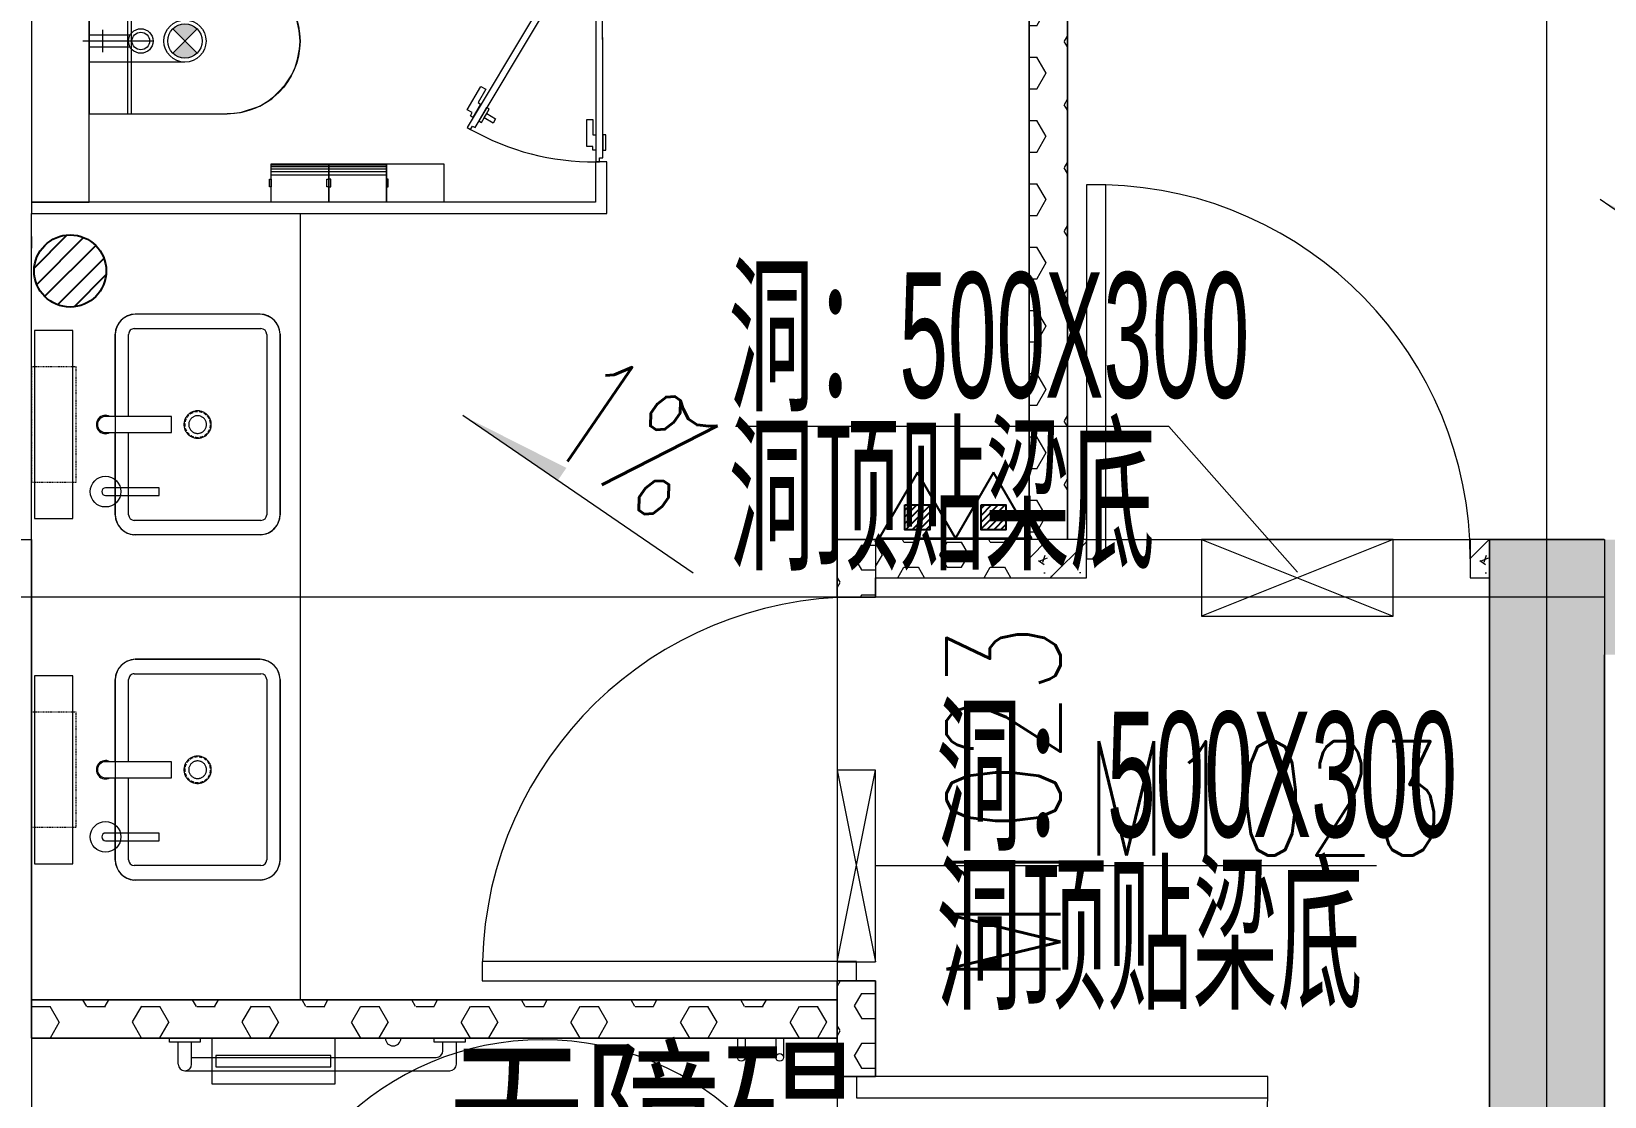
# Model space of a CAD drawing. Header units: millimetres. Extents: x 8533 to 398112, y -117646 to 105276.
# Drawn here: x 103723 to 107823, y 52790 to 55567 of the extents above; entities that cross this region are included whole.
import ezdxf

# ---------------------------------------------------------------- set-up
doc = ezdxf.new("R2010")
doc.units = ezdxf.units.MM
doc.linetypes.add('IMPORT-A-D0TE-BF$0$DOTE', pattern=[0])
doc.linetypes.add('IMPORT-A-wall-10_12F$0$WB_HIDDEN', pattern=[3, 1.5, -1.5])
for name, color, linetype, lineweight in [('A-D0TE-BF$0$A-Axis-GRID', 1, 'IMPORT-A-D0TE-BF$0$DOTE', 13), ('A-wall-10_12F$0$A Fixture Sanitary', 2, 'Continuous', 13), ('A-wall-10_12F$0$A-int-BATH', 152, 'Continuous', 13), ('A-wall-10_12F$0$A-wall-ARCH', 7, 'Continuous', 13), ('A-wall-10_12F$0$A-wall-COL', 30, 'Continuous', 13), ('A-wall-10_12F$0$A-win', 3, 'Continuous', 13), ('A-wall-10_12F$0$A-win-TEXT', 212, 'Continuous', 13), ('A-wall-10_12F$0$DIM_SYMB', 3, 'Continuous', 13), ('A-wall-10_12F$0$EVTR', 2, 'Continuous', 13), ('A-wall-10_12F$0$PUB_HATCH', 8, 'Continuous', 13), ('A-wall-10_12F$0$PUB_TEXT', 7, 'Continuous', 13), ('A-wall-10_12F$0$Z-预制内隔墙条板-ZGJZKXYJY_CABR_-KJFZZX-ZZR', 251, 'Continuous', 13), ('A-wall-10_12F$0$预制外墙构造柱', 251, 'Continuous', 13), ('H-TJ-10F$0$H-TZ-JZLD', 211, 'Continuous', 13), ('H-TJ-10F$0$H-TZ-JZLDBZ', 4, 'Continuous', 13), ('P-XHS-10F$0$PTA-PS排水地漏', 10, 'Continuous', 25), ('P-XHS-10F$0$PTP-XH灭火器', 10, 'Continuous', 25), ('wall-10_12F$0$S-wall', 31, 'Continuous', 13), ('塔楼建筑图10F_dwg', 8, 'Continuous', 13)]:
    doc.layers.add(name, color=color, linetype=linetype, lineweight=lineweight)
doc.styles.add('Arial_2', font='arial.ttf', dxfattribs={"width": 0.5, "height": 326.200771})
doc.styles.add('Arial_5', font='arial.ttf', dxfattribs={"width": 0.8, "height": 326.200771})
doc.styles.add('Simplex', font='simplex_.ttf', dxfattribs={"width": 0.705882, "height": 297.5})
pattern_1 = [(45, (-38543.802, -6670.83), (-17.67767, 17.67767), [])]
pattern_2 = [(0, (-394625.94, 313775.88), (0, 64.952), [37.5, -75]), (120, (-394625.94, 313775.88), (-56.250082, -32.476), [37.5, -75]), (60, (-394588.44, 313775.88), (-56.250082, 32.476), [37.5, -75])]
pattern_3 = [(0, (1242867.52, 610815.54), (0, 82.489), [47.625, -95.25]), (120, (1242867.52, 610815.54), (-71.43757, -41.2445), [47.625, -95.25]), (60, (1242915.14, 610815.54), (-71.43757, 41.2445), [47.625, -95.25])]

# ---------------------------------------------------------------- blocks, each defined once
blk = doc.blocks.new('塔楼建筑图10F_dwg_A-D0TE-BF-1959636-10F_ARC_46_000_')
at = {"layer": 'A-D0TE-BF$0$A-Axis-GRID', "linetype": 'Continuous'}
for p, q in [((20550, -9300), (20550, -7000)), ((20550, -12600), (20550, -9300)), ((16600, -9450), (13000, -9450)), ((18699.9, -9450), (16600, -9450)), ((18799.9, -9450), (18699.9, -9450)), ((20400, -9450), (18799.9, -9450)), ((20699, -9450), (20400, -9450))]:
    blk.add_line(p, q, dxfattribs=at)
blk = doc.blocks.new('塔楼建筑图10F_dwg__U147-1959665-10F_ARC_46_000_')
at = {"layer": 'H-TJ-10F$0$H-TZ-JZLD'}
blk.add_line((0, 250), (199.5, -250), dxfattribs=at)
at = {"layer": 'H-TJ-10F$0$H-TZ-JZLD', "flags": 128}
blk.add_lwpolyline([(0, -250), (199.5, -250), (199.5, 250), (0, 250), (0, -250), (199.5, 250)], dxfattribs=at)
blk = doc.blocks.new('塔楼建筑图10F_dwg__U146-1959666-10F_ARC_46_000_')
at = {"layer": 'H-TJ-10F$0$H-TZ-JZLD'}
blk.add_line((0, 250), (99.5, -250), dxfattribs=at)
at = {"layer": 'H-TJ-10F$0$H-TZ-JZLD', "flags": 128}
blk.add_lwpolyline([(0, -250), (99.5, -250), (99.5, 250), (0, 250), (0, -250), (99.5, 250)], dxfattribs=at)
blk = doc.blocks.new('塔楼建筑图10F_dwg_H-TJ-10F-1959667-10F_ARC_46_000_')
at = {"layer": 'H-TJ-10F$0$H-TZ-JZLDBZ'}
for p, q in [((19200, -9005.4), (18435.3, -9005.4)), ((19300, -9005.4), (19200, -9005.4)), ((20105.6, -10150.7), (18799.5, -10150.7))]:
    blk.add_line(p, q, dxfattribs=at)
at = {"layer": 'H-TJ-10F$0$H-TZ-JZLDBZ', "flags": 128}
blk.add_lwpolyline([(19899.5, -9384.7), (19564.4, -9005.4), (19300, -9005.4)], dxfattribs=at)
at = {"rotation": 270}
blk.add_blockref('塔楼建筑图10F_dwg__U147-1959665-10F_ARC_46_000_', (19899.5, -9300), dxfattribs=at)
blk.add_blockref('塔楼建筑图10F_dwg__U146-1959666-10F_ARC_46_000_', (18700, -10150.7))
at = {"layer": 'H-TJ-10F$0$H-TZ-JZLDBZ', "char_height": 326.2, "attachment_point": 1, "line_spacing_factor": 0.941778, "style": 'Arial_2'}
for s, insert, width in [('洞：500X300', (18417, -8603.6), 1685.36), ('洞顶贴梁底', (18417, -9018.6), 1532.145), ('洞：500X300', (18958.3, -9748.9), 1685.36), ('洞顶贴梁底', (18958.3, -10163.9), 1532.145)]:
    blk.add_mtext(s, dxfattribs=dict(at, insert=insert, width=width))
blk = doc.blocks.new('塔楼建筑图10F_dwg_H-TJ-10F-V111-10F_ARC_46_000_')
at = {"layer": 'H-TJ-10F$0$H-TZ-JZLDBZ'}
for p, q in [((19200, -9005.4), (18435.3, -9005.4)), ((19300, -9005.4), (19200, -9005.4)), ((20105.6, -10150.7), (18799.5, -10150.7))]:
    blk.add_line(p, q, dxfattribs=at)
at = {"layer": 'H-TJ-10F$0$H-TZ-JZLDBZ', "flags": 128}
blk.add_lwpolyline([(19899.5, -9384.7), (19564.4, -9005.4), (19300, -9005.4)], dxfattribs=at)
at = {"rotation": 270}
blk.add_blockref('塔楼建筑图10F_dwg__U147-1959665-10F_ARC_46_000_', (19899.5, -9300), dxfattribs=at)
blk.add_blockref('塔楼建筑图10F_dwg__U146-1959666-10F_ARC_46_000_', (18700, -10150.7))
at = {"layer": 'H-TJ-10F$0$H-TZ-JZLDBZ', "char_height": 326.2, "attachment_point": 1, "line_spacing_factor": 0.941778, "style": 'Arial_2'}
for s, insert, width in [('洞：500X300', (18417, -8603.6), 1685.36), ('洞顶贴梁底', (18417, -9018.6), 1532.145), ('洞：500X300', (18958.3, -9748.9), 1685.36), ('洞顶贴梁底', (18958.3, -10163.9), 1532.145)]:
    blk.add_mtext(s, dxfattribs=dict(at, insert=insert, width=width))
blk = doc.blocks.new('塔楼建筑图10F_dwg_wall-10_12F-1959668-10F_ARC_46_000_')
at = {"layer": 'wall-10_12F$0$S-wall'}
for p, q in [((20400, -9400), (20400, -9300)), ((16600, -10500), (16600, -10600)), ((16600, -10600), (16600, -12500))]:
    blk.add_line(p, q, dxfattribs=at)
at = {"layer": 'wall-10_12F$0$S-wall', "flags": 128}
for points in [[(16300, -12300), (16300, -9300), (16600, -9300), (16600, -10500)], [(20400, -9300), (20700, -9300), (20700, -12300), (21200, -12300), (21200, -12600), (20700, -12600)], [(20700, -12600), (20400, -12600), (20400, -9400)]]:
    blk.add_lwpolyline(points, dxfattribs=at)
blk = doc.blocks.new('塔楼建筑图10F_dwg_P-XHS-10F$0$$TwtSys$00000141-1959687-10F_ARC_46_000_')
at = {"layer": 'P-XHS-10F$0$PTA-PS排水地漏', "flags": 128}
for points in [[(-10.1, 91.8), (-94.2, 7.7)], [(35.1, 87.2), (-87.2, -35.1)], [(66.5, 66.5), (-66.5, -66.5)], [(87.6, 32.9), (-32.4, -87.1)], [(92.3, -11.4), (11.4, -92.3)]]:
    blk.add_lwpolyline(points, close=True, dxfattribs=at)
at = {"layer": 'P-XHS-10F$0$PTA-PS排水地漏'}
blk.add_circle((0, 0), 94, dxfattribs=at)
blk.add_circle((0, 0), 94, dxfattribs=at)
blk = doc.blocks.new('塔楼建筑图10F_dwg_P-XHS-10F$0$$TWTSYS$00000546-V115-10F_ARC_46_000_')
at = {"layer": 'P-XHS-10F$0$PTP-XH灭火器'}
h = blk.add_hatch(dxfattribs=at)
h.set_pattern_fill('FP_61', color=256, style=0, pattern_type=2)
h.set_pattern_definition(pattern_1)
h.paths.add_polyline_path([(64.9, 43.9), (64.9, 173.7), (-64.9, 173.7), (-64.9, 43.9)], flags=0)
blk.add_line((185.3, 22.7), (0, 343.6), dxfattribs=at)
at = {"layer": 'P-XHS-10F$0$PTP-XH灭火器', "flags": 128}
for points in [[(0, 343.6), (-198.4, 0), (185.6, 0)], [(185.6, 0), (198.4, 0), (186.5, 20.7)]]:
    blk.add_lwpolyline(points, dxfattribs=at)
blk.add_lwpolyline([(-64.9, 173.7), (64.9, 173.7), (64.9, 43.9), (-64.9, 43.9)], close=True, dxfattribs=at)
blk = doc.blocks.new('塔楼建筑图10F_dwg_P-XHS-10F$0$$TWTSYS$00000546-1959688-10F_ARC_46_000_')
at = {"layer": 'P-XHS-10F$0$PTP-XH灭火器'}
h = blk.add_hatch(dxfattribs=at)
h.set_pattern_fill('FP_61', color=256, style=0, pattern_type=2)
h.set_pattern_definition(pattern_1)
h.paths.add_polyline_path([(64.9, 43.9), (64.9, 173.7), (-64.9, 173.7), (-64.9, 43.9)], flags=0)
at = {"layer": 'P-XHS-10F$0$PTP-XH灭火器', "flags": 128}
for points in [[(0, 343.6), (-198.4, 0), (198.4, 0)], [(-64.9, 173.7), (64.9, 173.7), (64.9, 43.9), (-64.9, 43.9)]]:
    blk.add_lwpolyline(points, close=True, dxfattribs=at)
blk = doc.blocks.new('塔楼建筑图10F_dwg_P-XHS-10F-1959691-10F_ARC_46_000_')
blk.add_blockref('塔楼建筑图10F_dwg_P-XHS-10F$0$$TwtSys$00000141-1959687-10F_ARC_46_000_', (16700.9, -8599.6))
at = {"xscale": 0.5, "yscale": 0.5, "zscale": 0.5}
for name, p in [('塔楼建筑图10F_dwg_P-XHS-10F$0$$TWTSYS$00000546-1959688-10F_ARC_46_000_', (18909, -9296.5)), ('塔楼建筑图10F_dwg_P-XHS-10F$0$$TWTSYS$00000546-V115-10F_ARC_46_000_', (19107.4, -9296.5))]:
    blk.add_blockref(name, p, dxfattribs=at)
blk = doc.blocks.new('塔楼建筑图10F_dwg_A-wall-10_12F$0$soap-1959831-10F_ARC_46_000_')
at = {"layer": 'A-wall-10_12F$0$A Fixture Sanitary', "color": 8, "flags": 128}
blk.add_lwpolyline([(-9.4, 3.4), (-57.3, -128.1), (-38.5, -135), (9.4, -3.4)], dxfattribs=at)
at = {"layer": 'A-wall-10_12F$0$A Fixture Sanitary', "color": 8}
blk.add_circle((0, 0), 40, dxfattribs=at)
blk.add_arc((0, 0), 10, 340, 160, dxfattribs=at)
blk = doc.blocks.new('塔楼建筑图10F_dwg_A-wall-10_12F$0$A$C35C042D5-1959832-10F_ARC_46_000_')
at = {"layer": 'A-wall-10_12F$0$A-int-BATH', "flags": 128}
blk.add_lwpolyline([(490, 108), (0, 108), (0, 8), (490, 8)], close=True, dxfattribs=at)
at = {"layer": 'A-wall-10_12F$0$A-int-BATH', "color": 8, "linetype": 'IMPORT-A-wall-10_12F$0$WB_HIDDEN', "flags": 128}
blk.add_lwpolyline([(95, 116), (95, 0), (395, 0), (395, 116)], close=True, dxfattribs=at)
blk = doc.blocks.new('塔楼建筑图10F_dwg_A-wall-10_12F$0$洗手台2-1959833-10F_ARC_46_000_')
at = {"layer": 'A-wall-10_12F$0$A-int-BATH'}
for p, q in [((33163.5, 54904.3), (33633.5, 54904.3)), ((33148.5, 54559.3), (33148.5, 54889.3)), ((33648.5, 54889.3), (33648.5, 54559.3)), ((33367.2, 54741.1), (33366.9, 54741.1)), ((33429.9, 54741.1), (33429.6, 54741.1)), ((33377.5, 54544.3), (33163.5, 54544.3)), ((33633.5, 54544.3), (33419.5, 54544.3))]:
    blk.add_line(p, q, dxfattribs=at)
at = {"layer": 'A-wall-10_12F$0$A-int-BATH', "flags": 128}
for points in [[(33634.2, 54939.3), (33162.9, 54939.3), (33634.2, 54939.3), (33633.9, 54939.3)], [(33110.6, 54886.9), (33110.6, 54561.8), (33110.3, 54561.8), (33110.3, 54886.9)], [(33685.6, 54893.6), (33685.8, 54892.2), (33686.4, 54887.7), (33686.5, 54885.7), (33686.5, 54561.8), (33686.3, 54560), (33686.1, 54558.4)], [(33686.5, 54886.9), (33686.5, 54561.8), (33686.2, 54561.8)], [(33367.3, 54736.4), (33366.9, 54735.1), (33366.2, 54733), (33365.6, 54730.9), (33365.4, 54728.6), (33365.4, 54728.4)], [(33373.8, 54746.8), (33373.4, 54746.4), (33372, 54744.7), (33370.7, 54742.9), (33369.6, 54741.1), (33369, 54740.2)], [(33383.7, 54754.3), (33381.9, 54753.3), (33380, 54752.2), (33378.2, 54750.9), (33376.8, 54749.8)], [(33395.5, 54757.7), (33394.3, 54757.6), (33392, 54757.1), (33389.9, 54756.7), (33387.8, 54756), (33387.5, 54755.9)], [(33407.8, 54756.6), (33407.2, 54756.7), (33405.1, 54757.1), (33403, 54757.6), (33400.7, 54757.8), (33399.6, 54757.8)], [(33418.8, 54751.1), (33417.2, 54752.2), (33415.3, 54753.3), (33413.4, 54754.5), (33411.6, 54755.2)], [(33427.1, 54741.9), (33426.4, 54742.9), (33425.1, 54744.7), (33423.7, 54746.4), (33422.3, 54748), (33421.9, 54748.4)], [(33431.5, 54730.5), (33431.5, 54730.9), (33430.9, 54733), (33430.3, 54735.1), (33429.5, 54737.1), (33428.9, 54738.4)], [(33365.1, 54724.3), (33365.1, 54722.2), (33365.4, 54719.9), (33365.6, 54717.8), (33366.1, 54716.1)], [(33367.3, 54712.1), (33367.6, 54711.4), (33368.5, 54709.5), (33369.6, 54707.5), (33370.7, 54705.6), (33371.3, 54704.9)], [(33373.8, 54701.7), (33374.9, 54700.6), (33376.5, 54699), (33378.2, 54697.6), (33380, 54696.3)], [(33383.7, 54694.2), (33385.8, 54693.2), (33387.8, 54692.5), (33389.9, 54691.8), (33391.4, 54691.5)], [(33407.8, 54692), (33409.3, 54692.5), (33411.5, 54693.2), (33413.4, 54694.2), (33415.3, 54695.2)], [(33418.8, 54697.5), (33418.9, 54697.6), (33420.6, 54699), (33422.3, 54700.6), (33423.7, 54702.1), (33424.7, 54703.2)], [(33427.1, 54706.6), (33427.5, 54707.5), (33428.7, 54709.5), (33429.5, 54711.4), (33430.3, 54713.5), (33430.5, 54714.1)], [(33431.5, 54718.1), (33431.8, 54719.9), (33432, 54722.2), (33432, 54724.3), (33432, 54726.4)], [(33419.5, 54484.3), (33419.5, 54656.3), (33377.5, 54656.3), (33377.5, 54484.3)], [(33395.5, 54690.8), (33396.4, 54690.8), (33398.6, 54690.7), (33400.7, 54690.8), (33403, 54691), (33403.7, 54691.1)], [(33377.5, 54509.3), (33162.9, 54509.3), (33634.2, 54509.3)], [(33633.9, 54509.3), (33634.2, 54509.3), (33419.5, 54509.3)]]:
    blk.add_lwpolyline(points, dxfattribs=at)
for points in [[(33363, 54724.3), (33363.1, 54722), (33363.2, 54719.8), (33363.7, 54717.6), (33364.1, 54715.4), (33364.7, 54713.3), (33365.5, 54711.1), (33366.3, 54709), (33367.3, 54707.1), (33368.5, 54705.2), (33369.7, 54703.4), (33371.1, 54701.6), (33372.6, 54699.9), (33374.2, 54698.3), (33375.9, 54696.8), (33377.6, 54695.5), (33379.5, 54694.2), (33381.4, 54693.1), (33383.4, 54692), (33385.5, 54691.1), (33387.6, 54690.4), (33389.7, 54689.7), (33391.9, 54689.3), (33394.1, 54688.9), (33396.4, 54688.7), (33398.6, 54688.6), (33400.7, 54688.7), (33403, 54688.9), (33405.3, 54689.3), (33407.4, 54689.7), (33409.6, 54690.4), (33411.7, 54691.1), (33413.7, 54692), (33415.7, 54693.1), (33417.7, 54694.2), (33419.5, 54695.5), (33421.3, 54696.8), (33422.9, 54698.3), (33424.6, 54699.9), (33426, 54701.6), (33427.4, 54703.4), (33428.7, 54705.2), (33429.8, 54707.1), (33430.8, 54709), (33431.6, 54711.1), (33432.5, 54713.3), (33433, 54715.4), (33433.6, 54717.6), (33433.9, 54719.8), (33434.2, 54722), (33434.2, 54724.3), (33434.2, 54726.5), (33433.9, 54728.8), (33433.6, 54730.9), (33433, 54733.2), (33432.5, 54735.3), (33431.6, 54737.4), (33430.8, 54739.5), (33429.8, 54741.5), (33428.7, 54743.5), (33427.4, 54745.3), (33426, 54747), (33424.6, 54748.7), (33422.9, 54750.2), (33421.3, 54751.8), (33419.5, 54753.2), (33417.7, 54754.5), (33415.7, 54755.6), (33413.7, 54756.6), (33411.7, 54757.4), (33409.6, 54758.3), (33407.4, 54758.8), (33405.3, 54759.3), (33403, 54759.7), (33400.7, 54759.8), (33398.6, 54760), (33396.4, 54759.8), (33394.1, 54759.7), (33391.9, 54759.3), (33389.7, 54758.8), (33387.6, 54758.3), (33385.5, 54757.4), (33383.4, 54756.6), (33381.4, 54755.6), (33379.5, 54754.5), (33377.6, 54753.2), (33375.9, 54751.8), (33374.2, 54750.2), (33372.6, 54748.7), (33371.1, 54747), (33369.7, 54745.3), (33368.5, 54743.5), (33367.3, 54741.5), (33366.3, 54739.5), (33365.5, 54737.4), (33364.7, 54735.3), (33364.1, 54733.2), (33363.7, 54730.9), (33363.2, 54728.8), (33363.1, 54726.5)], [(33375.5, 54724.3), (33375.6, 54722.4), (33375.8, 54720.7), (33376.2, 54718.9), (33376.6, 54717.2), (33377.3, 54715.5), (33378, 54713.8), (33378.9, 54712.3), (33379.9, 54710.7), (33381, 54709.3), (33382.3, 54707.9), (33383.5, 54706.8), (33385.1, 54705.6), (33386.5, 54704.7), (33388.1, 54703.7), (33389.7, 54703), (33391.4, 54702.4), (33393.1, 54701.8), (33395, 54701.6), (33396.8, 54701.3), (33398.6, 54701.3), (33400.3, 54701.3), (33402.2, 54701.6), (33404, 54701.8), (33405.7, 54702.4), (33407.4, 54703), (33409.1, 54703.7), (33410.6, 54704.7), (33412.2, 54705.6), (33413.6, 54706.8), (33414.8, 54707.9), (33416.1, 54709.3), (33417.2, 54710.7), (33418.2, 54712.3), (33419.1, 54713.8), (33419.9, 54715.5), (33420.5, 54717.2), (33420.9, 54718.9), (33421.3, 54720.7), (33421.5, 54722.4), (33421.6, 54724.3), (33421.5, 54726.1), (33421.3, 54727.9), (33420.9, 54729.6), (33420.5, 54731.5), (33419.9, 54733.2), (33419.1, 54734.7), (33418.2, 54736.4), (33417.2, 54737.8), (33416.1, 54739.2), (33414.8, 54740.6), (33413.6, 54741.9), (33412.2, 54742.9), (33410.6, 54744), (33409.1, 54744.9), (33407.4, 54745.6), (33405.7, 54746.3), (33404, 54746.7), (33402.2, 54747.1), (33400.3, 54747.3), (33398.6, 54747.4), (33396.8, 54747.3), (33395, 54747.1), (33393.1, 54746.7), (33391.4, 54746.3), (33389.7, 54745.6), (33388.1, 54744.9), (33386.5, 54744), (33385.1, 54742.9), (33383.5, 54741.9), (33382.3, 54740.6), (33381, 54739.2), (33379.9, 54737.8), (33378.9, 54736.4), (33378, 54734.7), (33377.3, 54733.2), (33376.6, 54731.5), (33376.2, 54729.6), (33375.8, 54727.9), (33375.6, 54726.1)]]:
    blk.add_lwpolyline(points, close=True, dxfattribs=at)
at = {"layer": 'A-wall-10_12F$0$A-int-BATH'}
for centre, radius, start, end in [((33164.7, 54885.2), 54.1, 91.9054, 178.1336), ((33163.5, 54889.3), 15, 90, 180), ((33633.5, 54889.3), 15, 0, 90), ((33632.7, 54885.9), 53.4, 8.3125, 88.4134), ((33165, 54563.9), 54.7, 182.3023, 267.8088), ((33163.5, 54559.3), 15, 180, 270), ((33633.5, 54559.3), 15, 270, 0), ((33632.6, 54562.9), 53.7, 271.7328, 355.1941), ((33398.5, 54484.3), 24, 151.045, 28.955), ((33398.5, 54484.3), 21, 180, 270), ((33398.5, 54484.3), 21, 270, 0)]:
    blk.add_arc(centre, radius, start, end, dxfattribs=at)
for points in [[(33162.9, 54939.3), (33132.4, 54936.3), (33113.6, 54917.5), (33110.6, 54886.9)], [(33686.5, 54886.9), (33683.5, 54917.5), (33664.8, 54936.3), (33634.2, 54939.3)], [(33110.6, 54561.8), (33113.6, 54531.1), (33132.3, 54512.3), (33162.9, 54509.3)], [(33634.2, 54509.3), (33664.8, 54512.3), (33683.6, 54531.1), (33686.5, 54561.8)]]:
    blk.add_open_spline(points, degree=3, dxfattribs=at)
at = {"rotation": 200.0000000067805}
blk.add_blockref('塔楼建筑图10F_dwg_A-wall-10_12F$0$soap-1959831-10F_ARC_46_000_', (33573.5, 54484.3), dxfattribs=at)
blk.add_blockref('塔楼建筑图10F_dwg_A-wall-10_12F$0$A$C35C042D5-1959832-10F_ARC_46_000_', (33153.5, 54291.3))
blk = doc.blocks.new('塔楼建筑图10F_dwg_A-wall-10_12F$0$X-Layout Plan B1F$0$YQ0805193718-1959843-10F_ARC_46_000_')
at = {"layer": 'A-wall-10_12F$0$A-int-BATH'}
for p, q in [((0, 650), (0, 730)), ((67.5, 707.5), (10, 707.5)), ((32.5, 672.5), (10, 672.5)), ((85, 0), (85, 690)), ((10, 650), (0, 650)), ((50, 17.5), (50, 655)), ((0, -40), (0, 40)), ((67.5, 17.5), (10, 17.5)), ((10, -40), (0, -40)), ((67.5, -17.5), (10, -17.5))]:
    blk.add_line(p, q, dxfattribs=at)
at = {"layer": 'A-wall-10_12F$0$A-int-BATH', "flags": 128}
for points in [[(0, 730), (10, 730), (10, 650)], [(0, 40), (10, 40), (10, -40)]]:
    blk.add_lwpolyline(points, dxfattribs=at)
at = {"layer": 'A-wall-10_12F$0$A-int-BATH'}
for centre, start in [((67.5, 690), 360), ((32.5, 655), 360), ((67.5, 0), 270)]:
    blk.add_arc(centre, 17.5, start, 90, dxfattribs=at)
blk = doc.blocks.new('塔楼建筑图10F_dwg_A-wall-10_12F$0$X-Layout Plan B1F$0$A$C065956DF-1959844-10F_ARC_46_000_')
at = {"layer": 'A-wall-10_12F$0$A-int-BATH'}
blk.add_line((0, 160), (0, -160), dxfattribs=at)
at = {"layer": 'A-wall-10_12F$0$A-int-BATH', "flags": 128}
blk.add_lwpolyline([(0, -160), (-120, -160), (-120, 160), (0, 160)], dxfattribs=at)
at = {"layer": 'A-wall-10_12F$0$A-int-BATH', "color": 7, "flags": 128}
blk.add_lwpolyline([(-45, 150), (-75, 150), (-75, -150), (-45, -150)], close=True, dxfattribs=at)
blk = doc.blocks.new('塔楼建筑图10F_dwg_A-wall-10_12F$0$A$C1C81611C-1959834-10F_ARC_46_000_')
at = {"layer": 'A-wall-10_12F$0$A-int-BATH'}
for p, q in [((0, 380), (360, 380)), ((100, 0), (100, 380)), ((110, 0), (110, 380))]:
    blk.add_line(p, q, dxfattribs=at)
at = {"layer": 'A-wall-10_12F$0$A-int-BATH', "flags": 128}
blk.add_lwpolyline([(0, 0), (0, 380), (360, 380), (394.6, 376.8), (444.9, 360), (476.1, 340.4), (511.6, 304.6), (528.2, 278.4), (536.9, 259.4), (543.8, 238.2), (548.8, 211.4), (550, 190), (548, 162.8), (541.8, 134.7), (531.6, 108.5), (513.1, 77.5), (480.4, 43), (444.5, 19.8), (402.3, 4.8), (376.7, 0.7)], close=True, dxfattribs=at)
blk.add_lwpolyline([(0, 0), (0, 380), (0, 0), (360, 0)], dxfattribs=at)
at = {"layer": 'A-wall-10_12F$0$A-int-BATH'}
blk.add_arc((360, 190), 190, 270, 90, dxfattribs=at)
blk = doc.blocks.new('塔楼建筑图10F_dwg_A-wall-10_12F$0$FJHFJGHKBNMB-1959835-10F_ARC_46_000_')
at = {"layer": 'A-wall-10_12F$0$A-int-BATH'}
blk.add_line((493905.7, 746853.2), (493905.7, 747490.9), dxfattribs=at)
at = {"layer": 'A-wall-10_12F$0$A-int-BATH', "flags": 128}
for points in [[(493887.7, 747480.9), (493887.7, 746850.9), (493895.7, 746850.9), (493895.7, 746840.9), (493905.7, 746840.9), (493905.7, 747490.9), (493895.7, 747490.9), (493895.7, 747480.9), (493887.7, 747480.9), (493887.7, 746863.2)], [(493905.7, 747460.9), (493913.7, 747460.9), (493913.7, 747450.9), (493928.7, 747450.9), (493928.7, 747380.9), (493913.7, 747380.9), (493913.7, 747420.9), (493905.7, 747420.9), (493905.7, 747460.9)]]:
    blk.add_lwpolyline(points, dxfattribs=at)
for points in [[(493879.7, 747460.9), (493879.7, 747420.9), (493887.7, 747420.9), (493887.7, 747460.9)], [(494220.1, 747401.5), (493895.1, 746858.6), (493902, 746854.6), (493897, 746845.9), (493905.7, 746840.9), (494240.7, 747401.2), (494232, 747406.2), (494227, 747397.5)], [(494166.7, 747378.5), (494173.3, 747390), (494196.5, 747376.6), (494189.9, 747365.1)], [(494203.2, 747388.2), (494183.2, 747353.5), (494190.1, 747349.5), (494210.1, 747384.2)], [(494225.7, 747375.2), (494232.6, 747371.2), (494227.6, 747362.5), (494240.6, 747355), (494205.6, 747294.4), (494192.6, 747301.9), (494212.6, 747336.5), (494205.7, 747340.5)]]:
    blk.add_lwpolyline(points, close=True, dxfattribs=at)
at = {"layer": 'A-wall-10_12F$0$A-int-BATH'}
blk.add_arc((493911, 746840.7), 650.3, 60.4144, 90.4653, dxfattribs=at)
blk = doc.blocks.new('塔楼建筑图10F_dwg_A-wall-10_12F$0$PAPER-ROLL-1959836-10F_ARC_46_000_')
at = {"layer": 'A-wall-10_12F$0$A-int-BATH'}
for p, q in [((70, 75), (70, -75)), ((79.3, 75), (79.3, -75)), ((85.9, 75), (85.9, -75)), ((91.8, 75), (91.8, -75)), ((96, 75), (96, -75))]:
    blk.add_line(p, q, dxfattribs=at)
at = {"layer": 'A-wall-10_12F$0$A-int-BATH', "flags": 128}
for points in [[(0, 75), (0, -75), (100, -75), (100, 75)], [(40, 80), (60, 80), (60, 75), (40, 75)], [(40, -80), (60, -80), (60, -75), (40, -75)]]:
    blk.add_lwpolyline(points, close=True, dxfattribs=at)
blk = doc.blocks.new('塔楼建筑图10F_dwg_A-wall-10_12F$0$给水点位_冷_-1959837-10F_ARC_46_000_')
at = {"layer": 'A-wall-10_12F$0$A-int-BATH', "color": 8}
for p, q in [((0, -167), (0, 16.2)), ((29.5, -35), (-29.5, -35))]:
    blk.add_line(p, q, dxfattribs=at)
at = {"layer": 'A-wall-10_12F$0$A-int-BATH', "color": 4, "flags": 128}
blk.add_lwpolyline([(-16, -107.3), (-16, 0), (16, 0), (16, -107.3)], dxfattribs=at)
at = {"layer": 'A-wall-10_12F$0$A-int-BATH', "color": 4}
blk.add_circle((0, -135), 32, dxfattribs=at)
at = {"layer": 'A-wall-10_12F$0$A-int-BATH', "color": 8}
blk.add_circle((0, -135), 23, dxfattribs=at)
blk = doc.blocks.new('塔楼建筑图10F_dwg_A-wall-10_12F$0$A$C056a25a3-1959838-10F_ARC_46_000_')
at = {"layer": 'A-wall-10_12F$0$A-int-BATH'}
h = blk.add_hatch(color=256, dxfattribs=at)
h.paths.add_polyline_path([(-45, -250), (-43.5, -261.6), (-39, -272.5), (-31.8, -281.8), (0, -250), (-31.8, -218.2), (-39, -227.5), (-43.5, -238.4)], flags=0)
h.paths.add_polyline_path([(0, -250), (31.8, -281.8), (39, -272.5), (43.5, -261.6), (45, -250), (43.5, -238.4), (39, -227.5), (31.8, -218.2), (11.6, -238.4)], flags=0)
for p, q in [((-55, -250), (-55, 0)), ((55, -250), (55, 0)), ((-31.8, -218.2), (31.8, -281.8)), ((31.8, -218.2), (-31.8, -281.8))]:
    blk.add_line(p, q, dxfattribs=at)
for radius in [55, 45]:
    blk.add_circle((0, -250), radius, dxfattribs=at)
blk.add_blockref('塔楼建筑图10F_dwg_A-wall-10_12F$0$给水点位_冷_-1959837-10F_ARC_46_000_', (0, 0))
blk = doc.blocks.new('塔楼建筑图10F_dwg_A-wall-10_12F$0$A$C274845C7-1959839-10F_ARC_46_000_')
at = {"layer": 'A-wall-10_12F$0$A-int-BATH', "flags": 128}
blk.add_lwpolyline([(-741.1, 322.1), (728.9, 322.1), (728.9, 352.1), (-771.1, 352.1), (-771.1, 217.1), (-741.1, 217.1), (-741.1, 322.1)], dxfattribs=at)
for points in [[(-346.1, 322.1), (-196.1, 322.1), (-196.1, 222.1), (-346.1, 222.1)], [(578.9, -547.9), (728.9, -547.9), (728.9, 322.1), (578.9, 322.1)], [(-771.2, -577.9), (-771.2, -432.9), (-741.1, -432.9), (-741.1, -547.9), (728.9, -547.9), (728.9, -577.9)]]:
    blk.add_lwpolyline(points, close=True, dxfattribs=at)
at = {"extrusion": (0, 0, -1), "zscale": -0.9999999999999996, "rotation": 269.9991173288819}
for p in [(121.1, 322.1), (-28.9, 322.1)]:
    blk.add_blockref('塔楼建筑图10F_dwg_A-wall-10_12F$0$PAPER-ROLL-1959836-10F_ARC_46_000_', p, dxfattribs=at)
for name, p, rotation in [('塔楼建筑图10F_dwg_A-wall-10_12F$0$FJHFJGHKBNMB-1959835-10F_ARC_46_000_', (-494577.9, -747319.9), 0.005341865691133145), ('塔楼建筑图10F_dwg_A-wall-10_12F$0$A$C056a25a3-1959838-10F_ARC_46_000_', (578.9, -97.9), 270)]:
    blk.add_blockref(name, p, dxfattribs=dict(rotation=rotation))
at = {"extrusion": (0, 0, -1), "zscale": -1}
blk.add_blockref('塔楼建筑图10F_dwg_A-wall-10_12F$0$A$C1C81611C-1959834-10F_ARC_46_000_', (-578.9, -287.9), dxfattribs=at)
blk = doc.blocks.new('塔楼建筑图10F_dwg_A-wall-10_12F$0$内隔10-12-1959851-10F_ARC_46_000_')
at = {"layer": 'A-wall-10_12F$0$Z-预制内隔墙条板-ZGJZKXYJY_CABR_-KJFZZX-ZZR'}
h = blk.add_hatch(dxfattribs=at)
h.set_pattern_fill('FP_90', color=256, style=0, pattern_type=2)
h.set_pattern_definition(pattern_3)
h.paths.add_polyline_path([(1262067.5, 601515.5), (1262167.5, 601515.5), (1262167.5, 603815.5), (1264667.5, 603815.5), (1264667.5, 602800.5), (1264767.5, 602800.5), (1264767.5, 604915.5), (1264667.5, 604915.5), (1264667.5, 603915.5), (1263367.5, 603915.5), (1263367.5, 604215.5), (1263267.5, 604215.5), (1263267.5, 603915.5), (1262067.5, 603915.5), (1262067.5, 602732.4)], flags=0)
h = blk.add_hatch(dxfattribs=at)
h.set_pattern_fill('FP_81', color=256, style=0, pattern_type=2)
h.set_pattern_definition(pattern_2)
h.paths.add_polyline_path([(1261567.4, 601365.5), (1261667.4, 601365.5), (1261667.4, 601515.5), (1261567.4, 601515.5), (1261567.4, 601415.5)], flags=0)
h = blk.add_hatch(dxfattribs=at)
h.set_pattern_fill('FP_82', color=256, style=0, pattern_type=2)
h.set_pattern_definition([(0, (69659.416, 0), (0, 64.952), [37.5, -75]), (120, (69659.416, 0), (-56.250082, -32.476), [37.5, -75]), (60, (69696.916, 0), (-56.250082, 32.476), [37.5, -75])])
h.paths.add_polyline_path([(1261942.4, 601415.5), (1262067.5, 601415.5), (1262067.5, 601515.5), (1261667.4, 601515.5), (1261667.5, 601415.5), (1261809, 601415.5)], flags=0)
h = blk.add_hatch(dxfattribs=at)
h.set_pattern_fill('FP_81', color=256, style=0, pattern_type=2)
h.set_pattern_definition(pattern_2)
h.paths.add_polyline_path([(1261567.5, 600115.5), (1261667.5, 600115.5), (1261667.4, 600365.5), (1261567.5, 600365.5)], flags=0)
h = blk.add_hatch(dxfattribs=at)
h.set_pattern_fill('FP_90', color=256, style=0, pattern_type=2)
h.set_pattern_definition(pattern_3)
h.paths.add_polyline_path([(1260591.6, 600215.5), (1261567.4, 600215.5), (1261567.4, 600315.5), (1259467.5, 600315.5), (1259467.5, 600215.5)], flags=0)
at = {"layer": 'A-wall-10_12F$0$预制外墙构造柱'}
h = blk.add_hatch(dxfattribs=at)
h.set_pattern_fill('FP_95', color=256, style=0, pattern_type=2)
h.set_pattern_definition([(45, (1233367.52, 609965.54), (-53.033, 53.033), []), (50, (1233367.52, 609965.54), (215.1785, -18.8254), [22.5, -247.5]), (355, (1233367.52, 609965.54), (-41.625, 225.6576), [18, -198]), (100.451, (1233385.45, 609963.97), (173.5542, 206.831), [19.122, -210.343]), (46.184, (1233367.52, 610025.54), (320.172, -49.6565), [33.75, -371.25]), (96.636, (1233394.2, 610021.4), (280.3973, 292.237), [28.683, -315.514]), (351.184, (1233367.52, 610025.54), (280.3992, 292.235), [27, -297]), (21, (1233397.52, 610010.54), (179.0726, -120.7856), [22.5, -247.5]), (326, (1233397.52, 610010.54), (72.9949, 217.5448), [18, -198]), (71.451, (1233412.44, 610000.47), (252.0676, 96.7578), [19.122, -210.343]), (37.5, (1233367.52, 609965.54), (3.64796, 99.86816), [0, -195.6, 0, -201, -198.75]), (37.5, (1233367.52, 609965.54), (3.64796, 99.86816), [-396.6, 0, -198.75]), (7.5, (1233367.52, 609965.54), (78.92086, 118.3235), [0, -114.6, 0, -191.1, -75.75]), (7.5, (1233367.52, 609965.54), (78.92086, 118.3235), [-305.7, 0, -75.75]), (327.5, (1233300.62, 609965.54), (160.14673, -6.76646), [0, -75, 0, -234, -310.5]), (327.5, (1233300.62, 609965.54), (160.14673, -6.76646), [-309, 0, -310.5]), (317.5, (1233270.62, 609965.54), (174.95585, 30.0315), [0, -97.5, 0, -155.4, -220.5]), (317.5, (1233270.62, 609965.54), (174.95585, 30.0315), [-252.9, 0, -220.5])])
h.paths.add_polyline_path([(1262067.5, 601415.5), (1262217.4, 601415.5), (1262217.4, 601515.5), (1262067.5, 601515.5)], flags=0)
h = blk.add_hatch(dxfattribs=at)
h.set_pattern_fill('FP_94', color=256, style=0, pattern_type=2)
h.set_pattern_definition([(45, (1234517.52, 609965.54), (-53.033, 53.033), []), (50, (1234517.52, 609965.54), (215.1785, -18.8254), [22.5, -247.5]), (355, (1234517.52, 609965.54), (-41.625, 225.6576), [18, -198]), (100.451, (1234535.45, 609963.97), (173.5542, 206.831), [19.122, -210.343]), (46.184, (1234517.52, 610025.54), (320.172, -49.6565), [33.75, -371.25]), (96.636, (1234544.2, 610021.4), (280.3973, 292.237), [28.683, -315.514]), (351.184, (1234517.52, 610025.54), (280.3992, 292.235), [27, -297]), (21, (1234547.52, 610010.54), (179.0726, -120.7856), [22.5, -247.5]), (326, (1234547.52, 610010.54), (72.9949, 217.5448), [18, -198]), (71.451, (1234562.44, 610000.47), (252.0676, 96.7578), [19.122, -210.343]), (37.5, (1234517.52, 609965.54), (3.64796, 99.86816), [0, -195.6, 0, -201, -198.75]), (37.5, (1234517.52, 609965.54), (3.64796, 99.86816), [-396.6, 0, -198.75]), (7.5, (1234517.52, 609965.54), (78.92086, 118.3235), [0, -114.6, 0, -191.1, -75.75]), (7.5, (1234517.52, 609965.54), (78.92086, 118.3235), [-305.7, 0, -75.75]), (327.5, (1234450.62, 609965.54), (160.14673, -6.76646), [0, -75, 0, -234, -310.5]), (327.5, (1234450.62, 609965.54), (160.14673, -6.76646), [-309, 0, -310.5]), (317.5, (1234420.62, 609965.54), (174.95585, 30.0315), [0, -97.5, 0, -155.4, -220.5]), (317.5, (1234420.62, 609965.54), (174.95585, 30.0315), [-252.9, 0, -220.5])])
h.paths.add_polyline_path([(1263267.5, 601415.5), (1263267.5, 601515.5), (1263217.5, 601515.5), (1263217.5, 601415.5)], flags=0)
at = {"layer": 'A-wall-10_12F$0$Z-预制内隔墙条板-ZGJZKXYJY_CABR_-KJFZZX-ZZR', "flags": 128}
for points in [[(1262067.5, 601515.5), (1262067.5, 603915.5), (1263267.5, 603915.5), (1263267.5, 604215.5), (1263367.5, 604215.5), (1263367.5, 603915.5), (1264667.5, 603915.5), (1264667.5, 604915.5), (1264767.5, 604915.5), (1264767.5, 602800.5), (1264667.5, 602800.5), (1264667.5, 603815.5), (1262167.5, 603815.5), (1262167.5, 601515.5)], [(1261567.4, 601515.5), (1261667.4, 601515.5), (1261667.4, 601365.5), (1261567.4, 601365.5)], [(1261667.4, 601415.5), (1262217.5, 601415.5), (1262217.5, 601515.5), (1261667.4, 601515.5)], [(1263267.5, 601515.5), (1263217.5, 601515.5), (1263217.5, 601415.5), (1263267.5, 601415.5)], [(1259467.5, 600315.5), (1261567.4, 600315.5), (1261567.4, 600215.5), (1259467.5, 600215.5)]]:
    blk.add_lwpolyline(points, close=True, dxfattribs=at)
blk.add_lwpolyline([(1261567.4, 600365.5), (1261667.4, 600365.5), (1261667.4, 600115.5), (1261567.5, 600115.5), (1261567.5, 600365.5)], dxfattribs=at)
blk = doc.blocks.new('塔楼建筑图10F_dwg_A-wall-10_12F$0$$DorLib2D$00000001-1959854-10F_ARC_46_000_')
at = {"layer": 'A-wall-10_12F$0$A-win', "flags": 128}
blk.add_lwpolyline([(25076.7, 25387.5), (26051.7, 25387.5), (26051.7, 25437.5), (25076.7, 25437.5)], close=True, dxfattribs=at)
at = {"layer": 'A-wall-10_12F$0$A-win'}
blk.add_arc((26051.7, 25412.5), 975, 90, 178.5307, dxfattribs=at)
blk = doc.blocks.new('塔楼建筑图10F_dwg_A-wall-10_12F$0$$DorLib2D$00000001-1959872-10F_ARC_46_000_')
at = {"layer": 'A-wall-10_12F$0$A-win', "flags": 128}
blk.add_lwpolyline([(27124.2, 25137.5), (26051.7, 25137.5), (26051.7, 25082.5), (27124.2, 25082.5)], close=True, dxfattribs=at)
at = {"layer": 'A-wall-10_12F$0$A-win'}
blk.add_arc((26051.7, 25110), 1072.5, 270, 358.5307, dxfattribs=at)
blk = doc.blocks.new('塔楼建筑图10F_dwg_A-wall-10_12F$0$$DorLib2D$00000001-1959873-10F_ARC_46_000_')
at = {"layer": 'A-wall-10_12F$0$A-win', "flags": 128}
blk.add_lwpolyline([(26651.7, 27462.5), (26651.7, 26487.5), (26701.7, 26487.5), (26701.7, 27462.5)], close=True, dxfattribs=at)
at = {"layer": 'A-wall-10_12F$0$A-win'}
blk.add_arc((26676.7, 26487.5), 975, 0, 88.5307, dxfattribs=at)
blk = doc.blocks.new('塔楼建筑图10F_dwg-1947859-10F_ARC_46_000_')
at = {"layer": 'A-wall-10_12F$0$DIM_SYMB'}
for points in [[(28237.5, 27254.4), (28260.1, 27287.4), (27990, 27423.9), (28001.7, 27415.8)], [(25273.3, 26691.4), (25295.9, 26724.4), (25025.8, 26860.8)]]:
    blk.add_hatch(color=256, dxfattribs=at).paths.add_polyline_path(points, flags=0)
at = {"layer": 'A-wall-10_12F$0$PUB_HATCH'}
for points in [[(28001.7, 26237.5), (30301.7, 26237.5), (30301.7, 26537.5), (27701.7, 26537.5), (28000.8, 26238.4)], [(27701.7, 23237.5), (28001.7, 23537.5), (28000.8, 26238.4), (27701.7, 26537.5), (27701.7, 23537.5)]]:
    blk.add_hatch(color=256, dxfattribs=at).paths.add_polyline_path(points, flags=0)
at = {"layer": 'A-wall-10_12F$0$A-int-BATH'}
for p, q in [((23901.7, 26537.5), (23901.7, 27387.5)), ((23901.7, 27327.5), (23901.7, 27297.5)), ((23901.7, 25337.5), (23901.7, 26537.5)), ((24601.7, 25337.5), (23901.7, 25337.5)), ((25741.7, 25237.5), (25741.7, 25187.5)), ((25761.7, 25237.5), (25761.7, 25187.5)), ((25841.7, 25237.5), (25841.7, 25187.5)), ((25861.7, 25237.5), (25861.7, 25187.5))]:
    blk.add_line(p, q, dxfattribs=at)
at = {"layer": 'A-wall-10_12F$0$A-int-BATH', "flags": 128}
blk.add_lwpolyline([(23901.7, 27387.5), (24601.7, 27387.5), (24601.7, 25337.5)], dxfattribs=at)
at = {"layer": 'A-wall-10_12F$0$A-int-BATH'}
for centre in [(25751.7, 25187.5), (25851.7, 25187.5)]:
    blk.add_circle(centre, 10, dxfattribs=at)
for centre, radius, start, end in [((25233.8, 24483.5), 750, 360, 180), ((25233.8, 24483.5), 750, 0, 180), ((24844.3, 25237.5), 20.1, 180, 0)]:
    blk.add_arc(centre, radius, start, end, dxfattribs=at)
at = {"layer": 'A-wall-10_12F$0$A-wall-ARCH'}
for p, q in [((26651.7, 26437.5), (26651.7, 26537.5)), ((27701.7, 26437.5), (27701.7, 26537.5)), ((26101.7, 26387.5), (26101.7, 26437.5)), ((23901.7, 25337.5), (23901.7, 25237.5)), ((26001.6, 25337.5), (23901.7, 25337.5)), ((23901.7, 25237.5), (26001.6, 25237.5))]:
    blk.add_line(p, q, dxfattribs=at)
at = {"layer": 'A-wall-10_12F$0$A-wall-ARCH', "flags": 128}
for points in [[(29101.7, 28937.5), (27801.7, 28937.5), (27801.7, 29237.5), (27701.7, 29237.5), (27701.7, 28937.5), (26501.7, 28937.5), (26501.7, 26537.5)], [(26651.6, 26537.5), (26601.7, 26537.5), (26601.7, 28837.5)], [(26501.7, 26537.5), (26001.7, 26537.5), (26001.7, 26387.5), (26101.6, 26387.5)], [(27701.7, 26537.5), (27651.7, 26537.5), (27651.7, 26437.5), (27701.7, 26437.5)], [(26101.7, 26437.5), (26501.7, 26437.5), (26651.6, 26437.5)], [(26101.6, 25387.5), (26001.7, 25387.5), (26001.7, 25337.5)], [(26101.7, 25137.5), (26101.7, 25237.5), (26101.7, 25387.5)], [(26001.7, 25237.5), (26001.7, 25137.5), (26101.7, 25137.5)]]:
    blk.add_lwpolyline(points, dxfattribs=at)
at = {"layer": 'A-wall-10_12F$0$A-wall-COL'}
for p, q in [((27701.7, 26537.5), (27701.7, 26437.5)), ((28000.8, 26537.5), (27701.7, 26537.5)), ((27701.7, 26437.5), (27701.7, 23237.5)), ((28001.7, 23537.5), (28001.7, 26237.5))]:
    blk.add_line(p, q, dxfattribs=at)
at = {"layer": 'A-wall-10_12F$0$A-win'}
for p, q in [((26651.7, 26537.5), (27651.7, 26537.5)), ((26001.7, 26387.5), (26001.7, 25387.5)), ((26001.7, 25137.5), (26001.7, 24037.5))]:
    blk.add_line(p, q, dxfattribs=at)
at = {"layer": 'A-wall-10_12F$0$DIM_SYMB'}
for p, q in [((28590.4, 27012.9), (27990, 27423.9)), ((25626.2, 26449.8), (25025.8, 26860.8))]:
    blk.add_line(p, q, dxfattribs=at)
at = {"layer": 'A-wall-10_12F$0$EVTR'}
blk.add_line((28001.7, 23537.5), (28001.7, 26237.5), dxfattribs=at)
for name, p in [('塔楼建筑图10F_dwg_A-D0TE-BF-1959636-10F_ARC_46_000_', (7301.7, 35837.5)), ('塔楼建筑图10F_dwg_P-XHS-10F-1959691-10F_ARC_46_000_', (7301.7, 35837.5)), ('塔楼建筑图10F_dwg_H-TJ-10F-1959667-10F_ARC_46_000_', (7301.7, 35837.5)), ('塔楼建筑图10F_dwg_H-TJ-10F-V111-10F_ARC_46_000_', (7301.7, 35837.5)), ('塔楼建筑图10F_dwg_A-wall-10_12F$0$内隔10-12-1959851-10F_ARC_46_000_', (-1235565.8, -574978.1)), ('塔楼建筑图10F_dwg_wall-10_12F-1959668-10F_ARC_46_000_', (7301.7, 35837.5)), ('塔楼建筑图10F_dwg_A-wall-10_12F$0$$DorLib2D$00000001-1959873-10F_ARC_46_000_', (0, 0)), ('塔楼建筑图10F_dwg_A-wall-10_12F$0$$DorLib2D$00000001-1959854-10F_ARC_46_000_', (0, 0)), ('塔楼建筑图10F_dwg_A-wall-10_12F$0$$DorLib2D$00000001-1959872-10F_ARC_46_000_', (0, 0))]:
    blk.add_blockref(name, p)
for name, p, rotation in [('塔楼建筑图10F_dwg_A-wall-10_12F$0$A$C274845C7-1959839-10F_ARC_46_000_', (24630.6, 27739.5), 180), ('塔楼建筑图10F_dwg_A-wall-10_12F$0$洗手台2-1959833-10F_ARC_46_000_', (-30389.5, 60236), 270), ('塔楼建筑图10F_dwg_A-wall-10_12F$0$洗手台2-1959833-10F_ARC_46_000_', (-30389.5, 59336), 270), ('塔楼建筑图10F_dwg_A-wall-10_12F$0$X-Layout Plan B1F$0$YQ0805193718-1959843-10F_ARC_46_000_', (24301.7, 25237.5), 270), ('塔楼建筑图10F_dwg_A-wall-10_12F$0$X-Layout Plan B1F$0$A$C065956DF-1959844-10F_ARC_46_000_', (24532.3, 25237.5), 90)]:
    blk.add_blockref(name, p, dxfattribs=dict(rotation=rotation))
at = {"layer": 'A-wall-10_12F$0$A-win-TEXT', "insert": (26286.3, 25381.2), "char_height": 297.5, "width": 1147.37, "attachment_point": 1, "rotation": 90, "line_spacing_factor": 1.125731, "style": 'Simplex'}
blk.add_mtext('M1023', dxfattribs=at)
at = {"layer": 'A-wall-10_12F$0$A-win-TEXT', "insert": (26647.4, 26011.7), "char_height": 297.5, "width": 1147.37, "attachment_point": 1, "line_spacing_factor": 1.125731, "style": 'Simplex'}
blk.add_mtext('M1023', dxfattribs=at)
at = {"layer": 'A-wall-10_12F$0$DIM_SYMB', "color": 7, "insert": (25385.3, 27042.9), "char_height": 297.5, "width": 437.435, "attachment_point": 1, "rotation": 325.6091, "line_spacing_factor": 1.125731, "style": 'Simplex'}
blk.add_mtext('1%', dxfattribs=at)
at = {"layer": 'A-wall-10_12F$0$PUB_TEXT', "insert": (24987.6, 25192.2), "char_height": 326.2, "width": 1458.179, "attachment_point": 1, "line_spacing_factor": 0.941778, "style": 'Arial_5'}
blk.add_mtext('无障碍', dxfattribs=at)

msp = doc.modelspace()

# ---------------------------------------------------------------- block references
at = {"layer": '塔楼建筑图10F_dwg', "color": 7}
msp.add_blockref('塔楼建筑图10F_dwg-1947859-10F_ARC_46_000_', (79821.3, 27704.5), dxfattribs=at)

doc.saveas('drawing.dxf')
